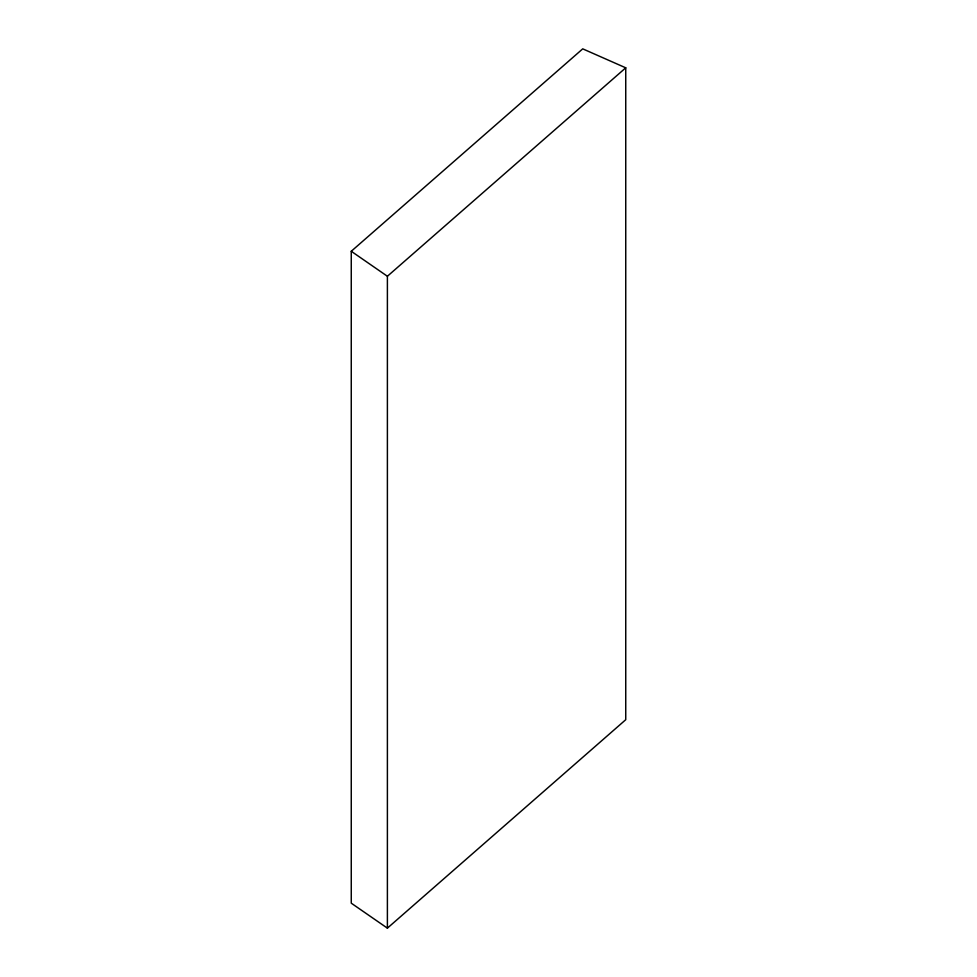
<?xml version="1.0" encoding="UTF-8"?>
<svg xmlns="http://www.w3.org/2000/svg" width="977" height="977" viewBox="0 0 977 977"><rect width="100%" height="100%" fill="white"/><g stroke="black" fill="none" stroke-linecap="round" stroke-linejoin="round"><path stroke-width="1.47" d="M351.256 251.272L582.732 48.85L625.744 67.816L625.744 719.707L387.393 928.15L351.256 903.175L351.256 251.272L387.393 276.259L387.393 928.15M387.393 276.259L625.744 67.816"/></g></svg>
